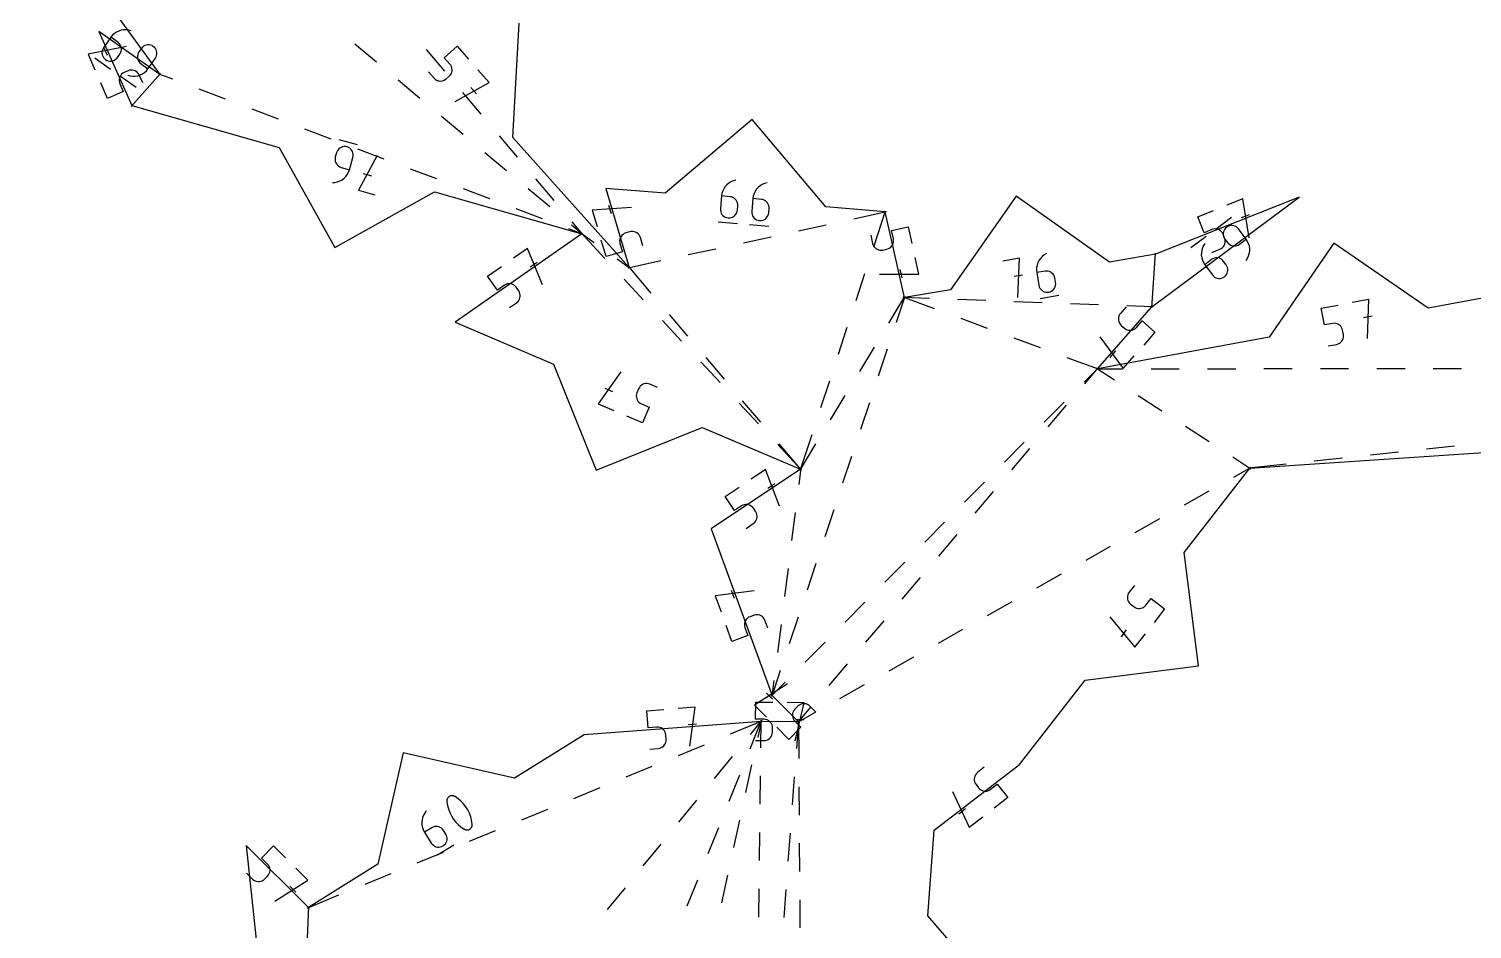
# Model space of a CAD drawing. Extents: x -2 to 214, y 3 to 282.
# Drawn here: x 105.98 to 134.34, y 228.93 to 246.63 of the extents above; entities that cross this region are included whole.
import ezdxf

# ---------------------------------------------------------------- set-up
doc = ezdxf.new("R2010")
doc.units = 0
doc.layers.add('Layer_1', color=7, linetype='CONTINUOUS')

msp = doc.modelspace()

# ---------------------------------------------------------------- linework, layer by layer
at = {"layer": 'Layer_1', "color": 5}
for points in [[(105.975756, 249.275965), (108.550664, 245.732104), (107.353735, 246.576502), (107.99845, 245.119565), (110.89478, 244.295162), (111.987033, 242.333711), (113.948488, 243.425964), (116.844815, 242.601564), (114.351787, 240.862448), (116.286213, 240.038669), (117.124801, 237.956102), (119.207368, 238.79469), (121.141793, 237.970912), (119.38272, 236.803827), (120.580675, 233.52468), (121.099678, 233.007914), (120.367329, 233.016631), (116.886182, 232.752947), (115.522336, 231.89792), (113.334069, 232.399721), (112.832268, 230.211451), (111.468422, 229.356424), (110.24501, 230.574608), (110.544426, 227.73874)], [(117.774639, 241.937894), (115.485354, 244.495515), (115.609458, 246.737143)], [(136.848232, 241.761491), (133.472322, 241.14063), (131.623865, 242.414804), (130.349692, 240.566347), (126.973781, 239.945486), (128.043375, 241.165477), (130.941737, 243.320988), (128.116838, 242.198639), (127.213342, 242.04245), (125.378619, 243.336326), (124.084746, 241.501603), (123.181247, 241.345414), (122.805225, 243.03044), (121.641168, 243.128572), (120.19263, 244.843813), (118.47739, 243.395276), (117.313332, 243.493404), (117.774628, 241.937894)], [(125.108391, 227.493503), (123.643284, 229.194612), (123.768936, 230.880343), (125.440683, 232.169414), (126.731568, 233.829001), (128.959303, 234.107388), (128.680915, 236.335127), (129.9718, 237.994713), (137.403198, 238.490091)]]:
    msp.add_lwpolyline(points, dxfattribs=at)
at = {"layer": 'Layer_1', "color": 1}
for points in [[(107.985807, 246.591971), (107.985807, 246.591971), (107.936245, 246.604918), (107.886309, 246.610492), (107.836719, 246.609081), (107.788198, 246.600579), (107.741459, 246.58541), (107.697224, 246.56382), (107.656213, 246.536021), (107.61914, 246.50226), (107.586734, 246.462756), (107.442268, 246.257975), (107.442268, 246.257975), (107.427112, 246.231799), (107.417132, 246.204142), (107.412218, 246.175637), (107.412243, 246.146992), (107.417097, 246.11884), (107.426661, 246.091852), (107.440818, 246.066699), (107.459455, 246.044016), (107.482453, 246.024472), (107.482453, 246.024472), (107.508618, 246.009338), (107.536262, 245.999354), (107.564728, 245.99445), (107.593359, 245.994496), (107.621493, 245.999365), (107.648473, 246.00896), (107.673637, 246.023177), (107.696335, 246.041874), (107.7159, 246.064946), (107.763983, 246.133103), (107.763983, 246.133103), (107.779135, 246.159244), (107.789105, 246.186866), (107.794012, 246.2153), (107.79397, 246.243875), (107.789091, 246.271956), (107.779492, 246.298908), (107.765292, 246.324026), (107.746606, 246.34671), (107.723552, 246.366254), (107.586734, 246.462777)], [(107.895824, 246.282712), (107.138815, 246.130947), (107.274437, 245.824465)], [(107.445729, 246.26676), (107.513532, 246.113541)], [(107.918627, 245.716606), (107.918627, 245.716606), (107.968037, 245.703589), (108.017856, 245.697944), (108.067348, 245.699355), (108.115798, 245.707787), (108.162474, 245.722886), (108.206653, 245.74444), (108.24761, 245.772169), (108.284616, 245.805859), (108.316952, 245.845261), (108.461908, 246.050736), (108.461908, 246.050736), (108.477071, 246.076912), (108.487065, 246.10457), (108.492007, 246.133039), (108.492007, 246.161685), (108.487174, 246.189836), (108.477621, 246.216824), (108.463457, 246.242012), (108.444799, 246.264731), (108.421748, 246.28431), (108.421748, 246.28431), (108.395636, 246.299445), (108.368013, 246.309393), (108.339551, 246.314296), (108.310913, 246.314247), (108.282757, 246.309379), (108.255752, 246.299783), (108.230564, 246.285602), (108.207848, 246.26694), (108.188276, 246.243868), (108.139946, 246.175366), (108.139946, 246.175366), (108.124794, 246.149189), (108.114814, 246.121532), (108.109896, 246.093062), (108.109924, 246.064417), (108.114775, 246.036265), (108.124339, 246.009278), (108.138499, 245.984125), (108.157137, 245.961441), (108.180134, 245.941897), (108.316952, 245.845377)], [(112.808882, 245.972303), (112.383093, 246.327914)], [(113.782552, 246.221996), (114.140809, 245.798437)], [(113.828114, 245.781987), (113.939732, 245.657283), (113.939732, 245.657283), (113.961778, 245.636716), (113.986451, 245.620841), (114.013071, 245.609693), (114.040973, 245.603308), (114.069484, 245.601897), (114.097936, 245.605072), (114.12565, 245.613256), (114.151964, 245.626345), (114.176199, 245.644407), (114.23832, 245.700008), (114.23832, 245.700008), (114.25894, 245.722092), (114.27484, 245.746786), (114.28598, 245.773386), (114.292334, 245.801255), (114.293886, 245.829724), (114.29057, 245.858123), (114.282378, 245.885781), (114.26928, 245.912027), (114.251239, 245.936193), (114.13962, 246.0609), (114.389693, 246.284737), (114.612935, 246.03533)], [(107.274169, 246.055908), (107.582229, 245.838583)], [(108.213454, 245.564922), (108.145731, 245.717968), (108.145731, 245.717968), (108.131105, 245.744356), (108.112535, 245.767075), (108.090652, 245.785878), (108.066078, 245.800553), (108.039439, 245.810854), (108.011362, 245.816499), (107.982476, 245.817204), (107.953411, 245.812865), (107.924783, 245.803164), (107.848541, 245.769438), (107.848541, 245.769438), (107.822118, 245.754798), (107.799385, 245.736242), (107.780585, 245.71437), (107.765948, 245.689816), (107.755707, 245.663217), (107.750105, 245.635206), (107.749364, 245.606384), (107.753728, 245.577386), (107.763433, 245.548811), (107.831159, 245.395765), (107.524243, 245.25995), (107.388794, 245.566044)], [(107.77885, 245.69987), (108.086909, 245.482545)], [(108.565519, 245.748586), (107.983591, 245.103083)], [(108.805126, 245.63606), (108.529903, 245.739939)], [(114.351611, 245.197127), (115.024926, 245.574938), (114.801403, 245.824659)], [(109.843157, 245.244265), (109.32414, 245.440163)], [(113.660456, 245.261085), (113.234667, 245.616696)], [(114.499069, 245.374877), (114.857329, 244.951318)], [(114.774853, 245.351097), (114.663103, 245.475941)], [(110.881184, 244.852474), (110.362171, 245.048371)], [(114.51203, 244.549868), (114.086241, 244.905475)], [(111.919215, 244.460679), (111.400202, 244.656576)], [(115.215585, 244.527756), (115.573845, 244.104197)], [(111.940647, 243.605665), (111.940647, 243.605665), (111.991683, 243.609828), (112.040627, 243.621082), (112.086887, 243.638967), (112.129852, 243.663027), (112.168929, 243.692766), (112.203515, 243.727762), (112.233008, 243.767548), (112.25681, 243.811666), (112.274321, 243.859644), (112.342898, 244.100577), (112.342898, 244.100577), (112.348542, 244.130281), (112.34881, 244.159667), (112.344034, 244.188172), (112.334537, 244.215195), (112.320652, 244.240136), (112.302706, 244.262432), (112.281031, 244.281482), (112.255952, 244.296722), (112.227801, 244.307552), (112.227801, 244.307552), (112.198111, 244.313196), (112.168739, 244.313461), (112.140266, 244.308663), (112.113275, 244.299138), (112.088348, 244.285239), (112.066073, 244.267247), (112.047027, 244.245551), (112.031797, 244.220433), (112.020964, 244.192211), (111.998139, 244.112021), (111.998139, 244.112021), (111.992491, 244.082353), (111.992216, 244.053001), (111.996985, 244.024568), (112.006475, 243.997615), (112.02036, 243.972745), (112.038317, 243.95052), (112.06002, 243.931505), (112.085137, 243.9163), (112.113352, 243.90547), (112.274321, 243.859651)], [(112.434719, 244.346594), (112.072282, 244.449757)], [(112.957246, 244.068887), (112.438233, 244.264781)], [(112.821773, 244.138472), (112.454295, 243.459463), (112.776638, 243.367713)], [(115.363604, 243.838647), (114.937815, 244.194257)], [(112.546176, 243.782262), (112.707324, 243.736394)], [(113.995277, 243.677089), (113.476264, 243.87299)], [(115.932105, 243.680637), (116.290365, 243.257075)], [(119.866918, 243.656479), (119.866918, 243.656479), (119.81761, 243.64258), (119.771714, 243.622119), (119.729733, 243.595696), (119.692166, 243.56384), (119.659516, 243.527123), (119.632278, 243.486116), (119.610963, 243.441384), (119.596065, 243.393501), (119.588093, 243.343026), (119.567039, 243.093301), (119.567039, 243.093301), (119.567205, 243.063068), (119.572588, 243.034176), (119.582752, 243.007118), (119.597265, 242.982423), (119.615691, 242.960586), (119.637594, 242.942136), (119.662536, 242.927602), (119.690084, 242.917477), (119.719802, 242.912256), (119.719802, 242.912256), (119.750039, 242.912418), (119.778928, 242.917816), (119.805965, 242.927976), (119.830638, 242.94251), (119.85244, 242.96096), (119.870858, 242.982903), (119.885386, 243.00788), (119.895514, 243.035467), (119.900728, 243.065241), (119.907738, 243.148359), (119.907738, 243.148359), (119.907579, 243.178592), (119.902213, 243.20745), (119.892067, 243.234437), (119.877572, 243.259061), (119.85916, 243.280827), (119.837263, 243.299207), (119.812304, 243.313706), (119.784717, 243.323796), (119.754935, 243.329017), (119.588093, 243.343093)], [(115.033308, 243.285297), (114.514295, 243.481195)], [(116.215174, 243.127429), (115.789389, 243.483036)], [(120.48236, 243.6046), (120.48236, 243.6046), (120.433055, 243.5907), (120.387159, 243.570239), (120.345175, 243.543781), (120.307611, 243.511925), (120.274958, 243.475208), (120.247724, 243.434198), (120.226409, 243.389469), (120.211511, 243.341583), (120.203535, 243.291111), (120.182484, 243.041383), (120.182484, 243.041383), (120.182647, 243.01115), (120.18803, 242.982257), (120.198197, 242.955199), (120.21271, 242.930505), (120.231136, 242.908668), (120.253036, 242.890218), (120.277981, 242.875648), (120.30553, 242.865523), (120.335248, 242.860302), (120.335248, 242.860302), (120.365481, 242.860468), (120.394373, 242.86583), (120.42141, 242.87599), (120.446084, 242.890525), (120.467885, 242.908975), (120.486304, 242.930918), (120.500831, 242.955894), (120.510959, 242.983482), (120.516173, 243.013256), (120.52318, 243.09637), (120.52318, 243.09637), (120.523024, 243.126604), (120.517659, 243.155461), (120.507513, 243.182448), (120.493017, 243.207072), (120.474606, 243.228839), (120.452705, 243.247218), (120.427746, 243.261717), (120.400162, 243.271807), (120.370381, 243.277028), (120.203535, 243.291104)], [(116.071339, 242.893502), (115.552322, 243.0894)], [(117.81754, 243.118634), (117.047334, 243.064991), (117.142623, 242.74367)], [(117.369106, 243.16041), (117.416742, 242.999776)], [(129.955212, 242.523544), (129.832646, 243.285823), (129.521179, 243.162079)], [(116.648621, 242.833519), (116.859148, 242.58462)], [(119.524145, 242.834108), (119.899818, 242.802429)], [(122.187345, 242.896247), (122.826921, 243.035149)], [(122.579941, 242.345183), (122.812168, 243.051518)], [(129.225756, 242.233726), (129.381292, 242.295519), (129.381292, 242.295519), (129.408209, 242.309136), (129.431623, 242.32681), (129.451273, 242.347942), (129.466879, 242.371931), (129.478182, 242.398142), (129.484906, 242.425976), (129.486776, 242.454798), (129.483566, 242.484008), (129.474958, 242.512971), (129.444178, 242.590452), (129.444178, 242.590452), (129.430554, 242.617404), (129.412873, 242.640829), (129.391738, 242.660443), (129.36777, 242.676), (129.341583, 242.687254), (129.313792, 242.693922), (129.285012, 242.695685), (129.255851, 242.69251), (129.226931, 242.683903), (129.071394, 242.62211), (128.947474, 242.934015), (129.258547, 243.057604)], [(129.610396, 242.918154), (129.307879, 242.693174)], [(129.95657, 242.973918), (129.800858, 242.912055)], [(116.865576, 242.593726), (116.590353, 242.697605)], [(116.861847, 242.58734), (116.640962, 242.771818)], [(116.826756, 242.614451), (117.08396, 242.430873)], [(116.829723, 242.617827), (117.295249, 242.116153)], [(118.040707, 242.366103), (117.993124, 242.52656), (117.993124, 242.52656), (117.981994, 242.554571), (117.966486, 242.579477), (117.947189, 242.600961), (117.924693, 242.618671), (117.899589, 242.632288), (117.872471, 242.641495), (117.843921, 242.645976), (117.814534, 242.64527), (117.784904, 242.639308), (117.704972, 242.615601), (117.704972, 242.615601), (117.676887, 242.604454), (117.651967, 242.588931), (117.630522, 242.569634), (117.612862, 242.547162), (117.599304, 242.52208), (117.59016, 242.494987), (117.58574, 242.466482), (117.586375, 242.437131), (117.592344, 242.407568), (117.639927, 242.247114), (117.318158, 242.151692), (117.222989, 242.472603)], [(120.01888, 242.425299), (120.560994, 242.543035)], [(120.13959, 242.782225), (120.51526, 242.750546)], [(121.103111, 242.660775), (121.645228, 242.778511)], [(122.521712, 242.570763), (122.558161, 242.40742), (122.558161, 242.40742), (122.56734, 242.378704), (122.581102, 242.352775), (122.598878, 242.330021), (122.620105, 242.31083), (122.644214, 242.295519), (122.67064, 242.284477), (122.698813, 242.278057), (122.728168, 242.276645), (122.758143, 242.280561), (122.839515, 242.298729), (122.839515, 242.298729), (122.868295, 242.307902), (122.894224, 242.32166), (122.916943, 242.33944), (122.936102, 242.360642), (122.951349, 242.384737), (122.962335, 242.411124), (122.968702, 242.439241), (122.970113, 242.468557), (122.96619, 242.498472), (122.929741, 242.661819), (123.257303, 242.734914), (123.330208, 242.408228)], [(129.1148, 242.549579), (128.812283, 242.324599)], [(129.89796, 242.074888), (129.89796, 242.074888), (129.925716, 242.117945), (129.946573, 242.163654), (129.960535, 242.211265), (129.967595, 242.260015), (129.967757, 242.309154), (129.961015, 242.357918), (129.94738, 242.40555), (129.926842, 242.451302), (129.899399, 242.494412), (129.749846, 242.695506), (129.749846, 242.695506), (129.729702, 242.718048), (129.706532, 242.736146), (129.680994, 242.749692), (129.653763, 242.758582), (129.625499, 242.762745), (129.596871, 242.762039), (129.568543, 242.75643), (129.541185, 242.745776), (129.51546, 242.730007), (129.51546, 242.730007), (129.492907, 242.709864), (129.47482, 242.686686), (129.461288, 242.66118), (129.452408, 242.633946), (129.448277, 242.605688), (129.448983, 242.577043), (129.454635, 242.548715), (129.46532, 242.521304), (129.481132, 242.495516), (129.530909, 242.428583), (129.530909, 242.428583), (129.551035, 242.406041), (129.57417, 242.387979), (129.599651, 242.374467), (129.626822, 242.365612), (129.65503, 242.361485), (129.683608, 242.362191), (129.711912, 242.36787), (129.739273, 242.378559), (129.76504, 242.394364), (129.899392, 242.494285)], [(116.066989, 241.599488), (115.773203, 242.313482), (115.498329, 242.12173)], [(118.934646, 242.189823), (119.476763, 242.307563)], [(129.087135, 242.411548), (129.087135, 242.411548), (129.059361, 242.368657), (129.038491, 242.323075), (129.024514, 242.275569), (129.017433, 242.226907), (129.017247, 242.177843), (129.023949, 242.129149), (129.037542, 242.081588), (129.058021, 242.03592), (129.085386, 241.992917), (129.235447, 241.791139), (129.235447, 241.791139), (129.255587, 241.768561), (129.278747, 241.750428), (129.304267, 241.736846), (129.331483, 241.727921), (129.359734, 241.723723), (129.388358, 241.724428), (129.416697, 241.730037), (129.444086, 241.740691), (129.469864, 241.756496), (129.469864, 241.756496), (129.492364, 241.776604), (129.510426, 241.799746), (129.523945, 241.825252), (129.532824, 241.852487), (129.536966, 241.880779), (129.53626, 241.909425), (129.530626, 241.937788), (129.519955, 241.965199), (129.50415, 241.990987), (129.454119, 242.058262), (129.454119, 242.058262), (129.433976, 242.080804), (129.410802, 242.098902), (129.385268, 242.112449), (129.358037, 242.121339), (129.329772, 242.125501), (129.301148, 242.124796), (129.27282, 242.119187), (129.245462, 242.108533), (129.219734, 242.092764), (129.085378, 241.992846)], [(115.423226, 241.150406), (115.560489, 241.24616), (115.560489, 241.24616), (115.583578, 241.265563), (115.602328, 241.288141), (115.616612, 241.313223), (115.626314, 241.34014), (115.631312, 241.368257), (115.631489, 241.396902), (115.626726, 241.425407), (115.616898, 241.4531), (115.601891, 241.479346), (115.554188, 241.547725), (115.554188, 241.547725), (115.534757, 241.570868), (115.512179, 241.589635), (115.487115, 241.603888), (115.460222, 241.613554), (115.432152, 241.618528), (115.40357, 241.618665), (115.375129, 241.613868), (115.347489, 241.604025), (115.321305, 241.589032), (115.184043, 241.493278), (114.992023, 241.76854), (115.266547, 241.960049)], [(115.965224, 242.038221), (115.827806, 241.942357)], [(117.535494, 242.108582), (117.792701, 241.925)], [(117.752953, 241.933181), (118.392529, 242.072087)], [(117.76028, 241.95481), (118.20175, 241.434692)], [(122.692668, 241.804682), (123.464739, 241.805387), (123.391743, 242.132486)], [(125.40899, 241.348103), (125.445707, 242.119299), (125.115457, 242.062209)], [(125.971952, 242.210274), (125.971952, 242.210274), (125.927767, 242.18438), (125.888542, 242.153018), (125.854611, 242.116848), (125.826322, 242.07655), (125.804009, 242.032795), (125.788018, 241.98626), (125.778694, 241.937619), (125.776365, 241.887549), (125.781392, 241.836717), (125.824064, 241.589882), (125.824064, 241.589882), (125.831854, 241.560672), (125.844356, 241.534073), (125.861021, 241.510472), (125.881288, 241.490258), (125.904621, 241.473783), (125.930459, 241.461471), (125.958257, 241.45371), (125.98746, 241.450888), (126.017521, 241.453357), (126.017521, 241.453357), (126.04672, 241.461154), (126.073302, 241.473642), (126.096885, 241.490293), (126.117085, 241.510578), (126.133517, 241.533932), (126.145794, 241.55979), (126.153541, 241.587625), (126.156363, 241.61687), (126.153894, 241.646997), (126.139695, 241.729152), (126.139695, 241.729152), (126.131912, 241.758362), (126.119435, 241.784926), (126.102808, 241.808492), (126.082573, 241.828671), (126.059272, 241.845075), (126.033449, 241.857316), (126.005653, 241.865042), (125.976426, 241.867864), (125.946309, 241.865395), (125.781392, 241.83689)], [(128.041809, 241.143343), (128.118422, 242.220776)], [(117.672594, 241.709506), (118.049939, 241.302855)], [(122.233411, 241.291178), (122.406678, 241.818182)], [(123.137175, 241.7322), (123.10068, 241.89573)], [(125.502881, 241.788581), (125.337778, 241.760041)], [(125.848004, 241.328389), (126.219334, 241.392581)], [(122.878888, 240.845112), (123.192737, 241.364404)], [(123.18826, 241.366472), (123.018761, 240.85674)], [(123.672011, 241.327253), (123.159086, 241.346233)], [(123.77645, 241.125715), (123.160444, 241.353098)], [(124.780759, 241.286222), (124.226387, 241.306753)], [(125.889508, 241.24519), (125.335132, 241.265722)], [(126.998257, 241.204155), (126.443884, 241.224687)], [(127.539256, 241.162086), (127.428925, 241.03624), (127.428925, 241.03624), (127.411152, 241.011863), (127.398356, 240.98544), (127.390496, 240.957676), (127.387533, 240.929207), (127.389403, 240.900703), (127.396092, 240.872869), (127.407543, 240.84634), (127.423718, 240.821786), (127.444577, 240.799914), (127.507269, 240.744951), (127.507269, 240.744951), (127.531678, 240.727136), (127.558087, 240.71433), (127.585844, 240.706463), (127.61427, 240.703641), (127.642708, 240.705405), (127.670493, 240.712108), (127.696958, 240.723573), (127.721437, 240.73973), (127.743267, 240.760544), (127.853598, 240.886387), (128.105965, 240.665135), (127.885303, 240.413443)], [(128.065561, 241.164658), (127.552633, 241.183638)], [(131.51069, 240.39671), (131.675289, 240.426979), (131.675289, 240.426979), (131.704344, 240.435057), (131.73076, 240.447828), (131.754153, 240.464726), (131.774145, 240.485222), (131.790341, 240.508753), (131.802367, 240.534752), (131.809839, 240.562657), (131.812379, 240.591938), (131.809592, 240.622029), (131.794511, 240.704029), (131.794511, 240.704029), (131.786411, 240.733133), (131.773637, 240.759556), (131.756739, 240.78291), (131.736267, 240.802842), (131.712779, 240.818999), (131.686822, 240.830959), (131.658952, 240.838367), (131.629721, 240.840836), (131.599679, 240.838014), (131.43508, 240.807746), (131.374374, 241.137833), (131.703575, 241.198377)], [(132.282671, 240.538682), (132.311133, 241.310232), (131.981515, 241.249611)], [(118.427284, 240.896208), (118.804633, 240.489561)], [(118.56074, 241.011754), (118.919731, 240.588812)], [(124.817311, 240.741501), (124.296879, 240.93361)], [(132.371842, 240.980145), (132.207056, 240.949841)], [(121.886881, 240.237174), (122.060148, 240.764174)], [(125.858171, 240.357291), (125.337743, 240.5494)], [(127.021805, 240.571872), (127.478059, 239.949035), (127.699001, 240.201049)], [(122.305, 239.895551), (122.591943, 240.37033)], [(122.843717, 240.330325), (122.668672, 239.803913)], [(127.225693, 240.17029), (127.336151, 240.296278)], [(119.181978, 240.082914), (119.559324, 239.676264)], [(119.278721, 240.165874), (119.637711, 239.742932)], [(126.994609, 239.937799), (126.378603, 240.165186)], [(126.712899, 239.683461), (126.989448, 239.96121)], [(126.725309, 239.652018), (126.988129, 239.96242)], [(126.955193, 239.957587), (127.310335, 239.7265)], [(117.610526, 239.88429), (117.16108, 239.256522), (117.469433, 239.125207)], [(121.540351, 239.183169), (121.713618, 239.710173)], [(126.951602, 239.945458), (127.474062, 239.946058)], [(128.02882, 239.946689), (128.583573, 239.947324)], [(129.138323, 239.947956), (129.693081, 239.948591)], [(130.247834, 239.949226), (130.802588, 239.949861)], [(131.357341, 239.950489), (131.912095, 239.951124)], [(132.466849, 239.951759), (133.021606, 239.952394)], [(133.57636, 239.953025), (134.131113, 239.95366)], [(117.292578, 239.565308), (117.446732, 239.499663)], [(118.332694, 239.576752), (118.178714, 239.642327), (118.178714, 239.642327), (118.150022, 239.651608), (118.120939, 239.655531), (118.0921, 239.654332), (118.064128, 239.648275), (118.037641, 239.637603), (118.013272, 239.622561), (117.991639, 239.603405), (117.973369, 239.580379), (117.959088, 239.553741), (117.926421, 239.477033), (117.926421, 239.477033), (117.917115, 239.448288), (117.913188, 239.419198), (117.914388, 239.39038), (117.920456, 239.362451), (117.931138, 239.336027), (117.946184, 239.311721), (117.965329, 239.290156), (117.98833, 239.271938), (118.014926, 239.257697), (118.168907, 239.192122), (118.037409, 238.883332), (117.729444, 239.014481)], [(121.731108, 238.945993), (122.018054, 239.420775)], [(127.775321, 239.42394), (128.240303, 239.12138)], [(119.936669, 239.269614), (120.314014, 238.862967)], [(119.996701, 239.31999), (120.355691, 238.897048)], [(122.493627, 239.277498), (122.318582, 238.751083)], [(125.930056, 238.897228), (126.321477, 239.290346)], [(126.008355, 238.805266), (126.366831, 239.228642)], [(121.134865, 237.94983), (121.367088, 238.656168)], [(128.705289, 238.81882), (129.170274, 238.51626)], [(120.691363, 238.45632), (121.156888, 237.954645)], [(120.714681, 238.47411), (121.156155, 237.953992)], [(121.130317, 237.951918), (121.444166, 238.471214)], [(125.147211, 238.110993), (125.538632, 238.50411)], [(125.291402, 237.958515), (125.64988, 238.381891)], [(132.892295, 238.306072), (132.340664, 238.247264)], [(133.995551, 238.423695), (133.443923, 238.364883)], [(121.144573, 237.992925), (121.104342, 237.674155)], [(122.143534, 238.224668), (121.968489, 237.698257)], [(129.635257, 238.2137), (129.990402, 237.982613)], [(129.991146, 238.005586), (129.646327, 237.81177)], [(130.68578, 238.070832), (129.949737, 237.99236)], [(131.789039, 238.188452), (131.237408, 238.129644)], [(120.727724, 237.243956), (120.450673, 237.964611), (120.1714, 237.779321)], [(124.364369, 237.32476), (124.75579, 237.717878)], [(120.07366, 236.810012), (120.21312, 236.902538), (120.21312, 236.902538), (120.236657, 236.921394), (120.255926, 236.943524), (120.270792, 236.968264), (120.281121, 236.994959), (120.286776, 237.022948), (120.287623, 237.051576), (120.283524, 237.080179), (120.274348, 237.108102), (120.259951, 237.13468), (120.213861, 237.204153), (120.213861, 237.204153), (120.194973, 237.227736), (120.17284, 237.247019), (120.148113, 237.261867), (120.121454, 237.272161), (120.09351, 237.277777), (120.064939, 237.278589), (120.036392, 237.274458), (120.00853, 237.265271), (119.982004, 237.250896), (119.842544, 237.158369), (119.656997, 237.438037), (119.935917, 237.62309)], [(120.636224, 237.684939), (120.496605, 237.59231)], [(124.574451, 237.111764), (124.932927, 237.535139)], [(129.162725, 237.539955), (128.67913, 237.268136)], [(121.034884, 237.123769), (120.965425, 236.573379)], [(121.793444, 237.171842), (121.618399, 236.645427)], [(123.581523, 236.538524), (123.972944, 236.931642)], [(128.195532, 236.996317), (127.71193, 236.724498)], [(123.857498, 236.265012), (124.215973, 236.688388)], [(127.228335, 236.452679), (126.744737, 236.180861)], [(120.895963, 236.022989), (120.826505, 235.472599)], [(121.443355, 236.119012), (121.26831, 235.5926)], [(122.798677, 235.752292), (123.190098, 236.14541)], [(123.140544, 235.418261), (123.499019, 235.841637)], [(126.261138, 235.909042), (125.77754, 235.637223)], [(120.229764, 235.583407), (119.464359, 235.482167), (119.579365, 235.167369)], [(119.779602, 235.597334), (119.837097, 235.439957)], [(127.701255, 235.689424), (127.598498, 235.557319), (127.598498, 235.557319), (127.582189, 235.531951), (127.570967, 235.50484), (127.564748, 235.476653), (127.563442, 235.44806), (127.566991, 235.419725), (127.575303, 235.392321), (127.588292, 235.366508), (127.605881, 235.342964), (127.627986, 235.322344), (127.693797, 235.271156), (127.693797, 235.271156), (127.719208, 235.254812), (127.746326, 235.243579), (127.774492, 235.237371), (127.803045, 235.236101), (127.831324, 235.239674), (127.858664, 235.248003), (127.88441, 235.261003), (127.907898, 235.278582), (127.928468, 235.300652), (128.031226, 235.432757), (128.296141, 235.226696), (128.09063, 234.962486)], [(122.015835, 234.966056), (122.407256, 235.359174)], [(125.293942, 235.365408), (124.810343, 235.093589)], [(120.499106, 234.846144), (120.441677, 235.003345), (120.441677, 235.003345), (120.428833, 235.030629), (120.411811, 235.054529), (120.391223, 235.074758), (120.367675, 235.091031), (120.341778, 235.103061), (120.314141, 235.110561), (120.285369, 235.113242), (120.256077, 235.110843), (120.226871, 235.103054), (120.148558, 235.074444), (120.148558, 235.074444), (120.121221, 235.061578), (120.09731, 235.044556), (120.077099, 235.023979), (120.060864, 235.000456), (120.048888, 234.974593), (120.041437, 234.946999), (120.038791, 234.91828), (120.041225, 234.889041), (120.049015, 234.859895), (120.106443, 234.702694), (119.791197, 234.587526), (119.67634, 234.901928)], [(120.757047, 234.922209), (120.687585, 234.371823)], [(121.093261, 235.066185), (120.918217, 234.539774)], [(122.42359, 234.57151), (122.782069, 234.994885)], [(127.219336, 235.069858), (127.711362, 234.474873), (127.91713, 234.739418)], [(121.23299, 234.17982), (121.624411, 234.572938)], [(124.326745, 234.821767), (123.843147, 234.549951)], [(127.446443, 234.680934), (127.549313, 234.813187)], [(120.743172, 234.013359), (120.573673, 233.503627)], [(121.706636, 233.724758), (122.065115, 234.148134)], [(123.359548, 234.278133), (122.87595, 234.006314)], [(120.887394, 233.751065), (120.236886, 233.33521), (120.474383, 233.098733)], [(120.565019, 233.508957), (120.841569, 233.786702)], [(120.618126, 233.821437), (120.577895, 233.502663)], [(122.392351, 233.734495), (121.908753, 233.462676)], [(120.473695, 233.573043), (120.592426, 233.45482)], [(118.180234, 232.47305), (118.347119, 232.485693), (118.347119, 232.485693), (118.376865, 232.490653), (118.404488, 232.500552), (118.429542, 232.514886), (118.451591, 232.533138), (118.470193, 232.554802), (118.484911, 232.57937), (118.4953, 232.606333), (118.500927, 232.635179), (118.50135, 232.665405), (118.495053, 232.748537), (118.495053, 232.748537), (118.490086, 232.77834), (118.480187, 232.805977), (118.465864, 232.83101), (118.447622, 232.853013), (118.425979, 232.871558), (118.40144, 232.886213), (118.374516, 232.896552), (118.345715, 232.90214), (118.315546, 232.902564), (118.148661, 232.88992), (118.123314, 233.224583), (118.45708, 233.249866)], [(118.962918, 232.532334), (119.073065, 233.296511), (118.738872, 233.271199)], [(120.252708, 232.641131), (120.420059, 232.639155), (120.420059, 232.639155), (120.450126, 232.641484), (120.478507, 232.648934), (120.504719, 232.661017), (120.528281, 232.677273), (120.548703, 232.697229), (120.565509, 232.720418), (120.578216, 232.746368), (120.586341, 232.774615), (120.58941, 232.804689), (120.590398, 232.888054), (120.590398, 232.888054), (120.58807, 232.918178), (120.580622, 232.946569), (120.56854, 232.972759), (120.552294, 232.996272), (120.532355, 233.016642), (120.509188, 233.033384), (120.48327, 233.046035), (120.455069, 233.054117), (120.425051, 233.057151), (120.2577, 233.059127), (120.261694, 233.394724), (120.596395, 233.390741)], [(121.443616, 233.197239), (121.325019, 233.315328), (121.325019, 233.315328), (121.301827, 233.334607), (121.276286, 233.34905), (121.249069, 233.358656), (121.220847, 233.363426), (121.19229, 233.363355), (121.164075, 233.358444), (121.136875, 233.348697), (121.111359, 233.33411), (121.088203, 233.314682), (121.029373, 233.255599), (121.029373, 233.255599), (121.010055, 233.232369), (120.995602, 233.20682), (120.98601, 233.179621), (120.981265, 233.151438), (120.981364, 233.122933), (120.986303, 233.094782), (120.996068, 233.067643), (121.010651, 233.042186), (121.030051, 233.019083), (121.148651, 232.900994), (120.911842, 232.663162), (120.674648, 232.899336)], [(121.037579, 232.631789), (121.214084, 233.383418), (120.87896, 233.387404)], [(121.425155, 233.190857), (121.080336, 232.997045)], [(121.085342, 232.99098), (121.348161, 233.301383)], [(119.098416, 232.961848), (118.931344, 232.94919)], [(119.765762, 232.7692), (120.387851, 233.025069)], [(120.151429, 232.477918), (120.375584, 233.037226)], [(120.154333, 232.755399), (120.381352, 233.033829)], [(120.372071, 233.038309), (120.298495, 232.701876)], [(120.361177, 232.499508), (120.367594, 233.038817)], [(121.210094, 233.047816), (121.042553, 233.049827)], [(121.101344, 233.030044), (121.060012, 232.480673)], [(121.099516, 233.030107), (121.10496, 232.285531)], [(118.739659, 232.347154), (119.25271, 232.558175)], [(119.453201, 231.8955), (119.803767, 232.325448)], [(117.713555, 231.925108), (118.226607, 232.136129)], [(120.17998, 232.159928), (120.061464, 231.617983)], [(124.751923, 232.114172), (124.619388, 232.011976), (124.619388, 232.011976), (124.597248, 231.991494), (124.579598, 231.968055), (124.566528, 231.94232), (124.558121, 231.914959), (124.55447, 231.886638), (124.555669, 231.858024), (124.56179, 231.829784), (124.572927, 231.802585), (124.589169, 231.777093), (124.640082, 231.711071), (124.640082, 231.711071), (124.660596, 231.688888), (124.684042, 231.671228), (124.709759, 231.658172), (124.737085, 231.649797), (124.765357, 231.646181), (124.793914, 231.647416), (124.822094, 231.653561), (124.849234, 231.664705), (124.874672, 231.68093), (125.007204, 231.783126), (125.212147, 231.517343), (124.947076, 231.312947)], [(119.738679, 231.44804), (119.945054, 231.962979)], [(120.347973, 231.390082), (120.354577, 231.944797)], [(121.018395, 231.927482), (120.976778, 231.374292)], [(121.10902, 231.730795), (121.113073, 231.176052)], [(114.595867, 230.883193), (114.595867, 230.883193), (114.614222, 230.886957), (114.631205, 230.893755), (114.64654, 230.903263), (114.659956, 230.915148), (114.671171, 230.929083), (114.67992, 230.944735), (114.685924, 230.961782), (114.688923, 230.979893), (114.688616, 230.998739), (114.688616, 230.998739), (114.677094, 231.07188), (114.658362, 231.142827), (114.632722, 231.211107), (114.600468, 231.276251), (114.561891, 231.337779), (114.517297, 231.395222), (114.466976, 231.448107), (114.411227, 231.495958), (114.350348, 231.538305), (114.350348, 231.538305), (114.343557, 231.542172), (114.336509, 231.545523), (114.329245, 231.548345), (114.321808, 231.550638), (114.314248, 231.552367), (114.306604, 231.553531), (114.29892, 231.554131), (114.291244, 231.554141), (114.283617, 231.553577), (114.283617, 231.553577), (114.265068, 231.549859), (114.247937, 231.543099), (114.232492, 231.53362), (114.219009, 231.521753), (114.207748, 231.507822), (114.198989, 231.492155), (114.192999, 231.475077), (114.190035, 231.456919), (114.190385, 231.438007), (114.190385, 231.438007), (114.202019, 231.364954), (114.220833, 231.29407), (114.246529, 231.225829), (114.278812, 231.160709), (114.317388, 231.099181), (114.361955, 231.041717), (114.412218, 230.988787), (114.467883, 230.940872), (114.528653, 230.89844), (114.528653, 230.89844), (114.535426, 230.894577), (114.542432, 230.891226), (114.549646, 230.888439), (114.557041, 230.886181), (114.564594, 230.884453), (114.572281, 230.883288), (114.58007, 230.882689), (114.587944, 230.882664), (114.595871, 230.883228)], [(116.687452, 231.503063), (117.200503, 231.714084)], [(118.752073, 231.0356), (119.102639, 231.465552)], [(124.130332, 231.634867), (124.457865, 230.935715), (124.723274, 231.140372)], [(113.786574, 231.255388), (113.786574, 231.255388), (113.755438, 231.214607), (113.730976, 231.170629), (113.713253, 231.124207), (113.702331, 231.076096), (113.698263, 231.027052), (113.701121, 230.977829), (113.710953, 230.929188), (113.727819, 230.881877), (113.751787, 230.836655), (113.885112, 230.623993), (113.885112, 230.623993), (113.903428, 230.599867), (113.925124, 230.579952), (113.94954, 230.564395), (113.976019, 230.553339), (114.003906, 230.546936), (114.032545, 230.545349), (114.061271, 230.5487), (114.08943, 230.557145), (114.116372, 230.57084), (114.116372, 230.57084), (114.140488, 230.589153), (114.160388, 230.610838), (114.175928, 230.63524), (114.186956, 230.661709), (114.193327, 230.689589), (114.194879, 230.718227), (114.191492, 230.746972), (114.183004, 230.775166), (114.169267, 230.80216), (114.124895, 230.872941), (114.124895, 230.872941), (114.106589, 230.897054), (114.084932, 230.916947), (114.060566, 230.932473), (114.034143, 230.943486), (114.006312, 230.949836), (113.97772, 230.951389), (113.94901, 230.947967), (113.920841, 230.939472), (113.893861, 230.925731), (113.751776, 230.836655)], [(115.661348, 231.081017), (116.1744, 231.292038)], [(124.252923, 231.201498), (124.385609, 231.30381)], [(119.325933, 230.418165), (119.532304, 230.933104)], [(119.942948, 231.076036), (119.824433, 230.534088)], [(114.635244, 230.658971), (115.148296, 230.869992)], [(118.050945, 230.175701), (118.401507, 230.605652)], [(120.334772, 230.280649), (120.341372, 230.835364)], [(120.935161, 230.821101), (120.893543, 230.26791)], [(121.11713, 230.621312), (121.121187, 230.066573)], [(110.253275, 230.03459), (110.371872, 229.916497), (110.371872, 229.916497), (110.395064, 229.897218), (110.420605, 229.882775), (110.447822, 229.873169), (110.476044, 229.8684), (110.504601, 229.86847), (110.532813, 229.873377), (110.560015, 229.883125), (110.585532, 229.897712), (110.608688, 229.917139), (110.667517, 229.976219), (110.667517, 229.976219), (110.686836, 229.99945), (110.701289, 230.024998), (110.710884, 230.052197), (110.715629, 230.08038), (110.715531, 230.108881), (110.710592, 230.137036), (110.70083, 230.164172), (110.686243, 230.189629), (110.666844, 230.212739), (110.548247, 230.330828), (110.785059, 230.568653), (111.022253, 230.332479)], [(113.609141, 230.236925), (114.122193, 230.447947)], [(114.006623, 230.39061), (114.326543, 230.591174)], [(110.809489, 229.480753), (111.460005, 229.896594), (111.222511, 230.133075)], [(111.223192, 229.658769), (111.104461, 229.776991)], [(112.583041, 229.81488), (113.096093, 230.025901)], [(117.349813, 229.315802), (117.700379, 229.745749)], [(118.913183, 229.388283), (119.119558, 229.903222)], [(119.705917, 229.99214), (119.587401, 229.450192)], [(111.447897, 229.347985), (112.069989, 229.603855)], [(120.321571, 229.171219), (120.328171, 229.725937)], [(120.851923, 229.714719), (120.810305, 229.161528)], [(121.125244, 229.511833), (121.129301, 228.957094)], [(111.469268, 229.378596), (111.439473, 228.599846)]]:
    msp.add_lwpolyline(points, dxfattribs=at)

doc.saveas('drawing.dxf')
